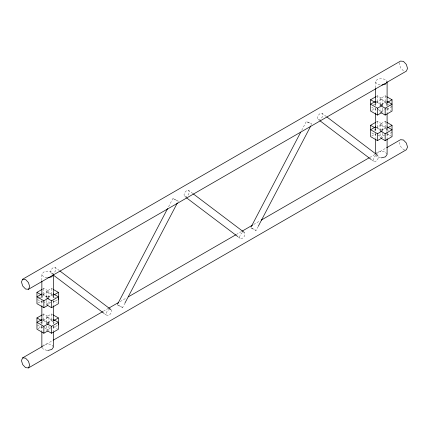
<?xml version="1.0" encoding="UTF-8"?>
<svg xmlns="http://www.w3.org/2000/svg" width="429" height="429" viewBox="0 0 429 429"><rect width="100%" height="100%" fill="white"/><g stroke="black" fill="none" stroke-linecap="round" stroke-linejoin="round"><path stroke-width="0.32" stroke-dasharray="2.15 1.61" d="M399.812 62.672L399.329 63.733L400.53 67.787L403.437 70.855L404.601 70.967M168.559 206.767L172.892 198.498L178.282 201.185L172.892 198.498M122.63 307.496L117.24 304.81L122.63 307.496L124.485 303.957M301.7 130.309L306.338 121.45L311.733 124.142L306.338 121.45M251.442 228.287L256.081 230.453L257.936 226.909M41.854 280.464L41.854 274.463L43.56 272.093L47.673 271.107L51.78 272.093L53.142 273.992M42.198 346.637L43.56 344.739L47.673 343.752L51.78 344.739L53.142 346.637M375.472 87.854L375.472 81.853L377.171 79.483L381.284 78.496L385.398 79.483L387.097 81.853M375.809 154.027L377.171 152.129L381.284 151.142L385.398 152.129L386.76 154.027M242.396 232.561L240.471 234.411L239.65 236.888L240.406 238.551L242.299 238.417L244.219 236.572L245.039 234.089L244.283 232.427M375.842 155.512L373.922 157.363L373.096 159.845L373.852 161.502L375.745 161.374L377.665 159.524L378.491 157.041L377.734 155.384M42.691 289.06L43.838 288.395L48.922 291.329L48.922 298.209M376.313 96.445L377.461 95.78L382.545 98.713L382.545 105.593M46.434 296.97L46.434 291.339L51.518 288.406L52.665 289.071M380.056 104.354L380.056 98.724L385.14 95.79L386.288 96.455M43.179 294.648L48.922 291.329M376.222 102.359L382.545 98.713M38.669 298.257L43.838 295.275L47.228 297.233M373.439 104.982L377.461 102.66L380.85 104.617M47.603 297.2L52.778 294.219M381.225 104.585L385.821 101.936M38.095 303.035L42.047 300.75M48.128 297.243L51.518 295.286L55.539 297.608M371.718 110.419L375.107 108.462M381.751 104.628L385.14 102.67L389.162 104.992M37.511 299.581L42.026 302.188L43.179 301.523M51.051 302.091L46.455 304.746L46.455 300.37M386.4 108.483L380.078 112.13L380.078 107.754M57.282 299.919L53.33 302.198L53.33 300.949M392.031 106.649L386.953 109.583L386.953 108.333M42.691 314.607L43.838 313.948L48.922 316.881L48.922 323.761M376.313 121.992L377.461 121.332L382.545 124.265L382.545 131.145M46.434 322.522L46.434 316.892L51.518 313.958L52.665 314.623M380.056 130.529L380.056 124.276L385.14 121.343L386.288 122.008M43.179 320.195L48.922 316.881M376.222 127.912L382.545 124.265M40.39 322.817L43.838 320.828L47.228 322.78M374.013 130.202L377.461 128.212L380.85 130.164M47.603 322.753L52.778 319.771M380.652 130.47L385.821 127.483M38.095 328.587L42.047 326.303M48.128 322.796L51.518 320.838L54.966 322.828M371.718 135.972L375.67 133.687M381.751 130.18L385.14 128.223L388.588 130.212M37.511 325.134L42.026 327.74L43.179 327.075M51.051 327.643L46.455 330.298L46.455 325.917M57.282 325.472L53.33 327.751L53.33 326.501M392.031 132.202L386.953 135.135L386.953 128.882M42.97 346.128L52.837 340.433M103.335 311.277L107.979 308.596M120.174 301.555L126.555 297.871M236.261 234.534L241.489 231.515M253.678 224.48L259.481 221.128M369.766 157.454L376.153 153.77M376.732 153.432L386.02 148.069M326.324 116.532L322.082 113.326L320.195 113.46L318.27 115.31L317.449 117.787L318.205 119.45L319.262 120.254M318.205 119.45L320.098 119.321L322.018 117.471L322.839 114.988L322.082 113.326M192.873 193.581L188.637 190.374L186.744 190.508L184.824 192.353L183.998 194.836L184.754 196.498L185.816 197.297M184.754 196.498L186.647 196.364L188.567 194.514L189.393 192.036L188.637 190.374M59.422 270.619L55.18 267.417L53.287 267.546L51.367 269.396L50.547 271.879L51.298 273.541L52.359 274.34M51.298 273.541L53.191 273.407L55.11 271.557L55.936 269.08L55.18 267.417M110.199 309.513L108.939 309.604L107.019 311.449L106.194 313.931L106.95 315.594L108.843 315.46L110.762 313.61L111.588 311.132L110.832 309.47M404.601 149.587L403.437 149.474L400.53 146.407L399.329 142.353M380.11 84.931L377.171 84.229L375.472 81.853M380.7 157.716L377.171 156.875L375.472 154.499M47.083 277.681L43.56 276.839L41.854 274.463M47.083 350.327L43.56 349.485L41.854 347.109M251.512 228.03L256.081 230.453M380.056 98.724L386.953 102.708M389.736 105.325L391.457 106.317M376.244 101.587L381.419 104.574M386.974 108.151L390.926 110.43M377.97 109.465L382.566 112.119L382.566 107.738M371.696 107.293L375.648 109.572L375.648 108.323M380.056 124.276L386.953 128.255M376.244 127.14L381.992 130.459M391.489 136.309L386.974 133.703L380.078 137.682L380.078 133.301M377.97 135.017L382.566 137.666L382.566 133.29M371.696 132.84L375.648 135.124L375.648 133.247M46.434 291.339L53.33 295.324M42.621 294.203L47.796 297.19M53.352 300.767L57.304 303.046M43.2 301.415L48.944 304.735L48.944 300.354M46.434 316.892L53.33 320.871M42.621 319.755L47.796 322.742M53.352 326.313L57.304 328.598M44.348 327.633L48.944 330.282L48.944 325.906M371.734 159.904L373.852 161.502M238.283 236.947L240.406 238.551M104.301 313.588L106.95 315.594M387.097 103.18L387.097 105.845M387.097 108.516L387.097 113.181M387.097 128.507L387.097 133.172M387.097 133.837L387.097 139.173M386.974 103.77L386.974 106.274M386.974 128.7L386.974 131.826M386.953 103.33L386.953 107.711M385.14 95.79L385.14 102.67M385.14 121.343L385.14 128.223M377.461 95.78L377.461 102.66M377.461 121.332L377.461 128.212M375.648 103.319L375.648 105.818M375.67 128.684L375.648 132.625M375.472 103.18L375.472 105.845M375.472 108.516L375.472 112.511M375.472 128.507L375.472 131.172M375.472 133.837L375.472 138.503M53.486 295.79L53.486 298.455M53.486 301.126L53.486 305.121M53.486 321.782L53.486 323.782M53.486 326.448L53.486 331.113M53.352 295.763L53.352 298.89M53.33 321.498L53.33 324.002M51.518 288.406L51.518 295.286M51.518 313.958L51.518 320.838M43.838 288.395L43.838 295.275M43.838 313.948L43.838 320.828M42.047 295.747L42.047 298.874M42.026 300.938L42.026 302.188M42.026 321.487L42.026 325.863M42.026 326.49L42.026 327.74M41.854 295.79L41.854 298.455M41.854 301.126L41.854 305.121M41.854 321.782L41.854 325.783M41.854 326.448L41.854 331.113"/><path stroke-width="0.64" d="M386.609 82.534L406.343 71.144L407.55 68.479L406.343 64.43L403.437 61.363L400.53 61.074L22.657 279.236L21.45 281.901L22.657 285.95L25.563 289.017L28.47 289.307L385.451 83.205M28.47 289.307L29.671 286.647L28.47 282.593L25.563 279.526L22.657 279.236M42.391 346.466L22.657 357.856L21.45 360.521L22.657 364.57L25.563 367.637L28.47 367.926L406.343 149.764L407.55 147.099L406.343 143.05L403.437 139.983L400.53 139.693L386.604 147.737M28.47 367.926L29.671 365.267L28.47 361.213L25.563 358.145L22.657 357.856M117.551 304.22L167.632 208.537M124.796 303.362L177.354 202.96M250.997 227.172L300.772 132.084M258.247 226.319L310.805 125.912M47.812 305.384L43.86 307.668L36.969 303.689L36.948 292.374L42.117 289.387M381.435 112.768L377.482 115.052L370.592 111.073L370.57 99.759L375.74 96.777M42.047 293.876L36.969 296.809L43.86 300.788L48.944 297.855M375.67 101.26L370.592 104.193L377.482 108.172L382.566 105.239M53.33 295.324L58.408 292.385L58.408 299.265M386.953 102.708L392.031 99.769L392.052 111.084L385.162 115.063L380.641 112.457M46.455 297.865L51.539 300.799L58.43 296.82L58.43 303.7L51.539 307.679L47.018 305.073M380.078 105.25L385.162 108.183L392.052 104.204L386.974 101.271M47.812 330.936L43.86 333.22L36.969 329.236L36.948 317.927L42.117 314.94M381.435 138.32L377.482 140.605L370.592 136.62L370.57 125.311L375.74 122.324M42.047 319.423L36.969 322.361L43.86 326.34L48.944 323.407M375.67 126.807L370.592 129.746L377.482 133.725L382.566 130.791M53.33 320.871L58.408 317.937L58.408 324.817M386.953 128.255L392.031 125.322L392.052 136.637L385.162 140.615L381.209 138.331M46.455 323.418L51.539 326.351L58.43 322.372L58.43 329.252L51.539 333.231L47.587 330.947M380.078 130.802L385.162 133.735L392.052 129.756L386.974 126.823M53.416 340.095L102.756 311.61M108.564 308.258L118.431 302.563M128.298 296.868L235.682 234.867M242.069 231.183L252.515 225.15M261.223 220.12L369.187 157.786M381.874 85.071L385.398 84.229L387.097 81.853L387.097 102.515M381.284 157.856L385.398 156.875L387.097 154.499L387.097 139.173M47.673 277.82L51.78 276.839L53.486 274.463L53.486 295.125M47.673 350.466L51.78 349.485L53.486 347.109L53.486 331.783M386.861 96.788L392.031 99.769M370.57 99.759L375.648 102.692M386.861 122.34L392.031 125.322M370.57 125.311L375.648 128.244M53.239 289.403L58.408 292.385M53.352 293.886L58.43 296.82M36.948 292.374L42.026 295.308M53.239 314.956L58.408 317.937M53.352 319.439L58.43 322.372M36.948 317.927L42.026 320.86M326.855 116.935L377.734 155.384M319.793 120.651L371.203 159.502M193.404 193.978L244.283 232.427M186.347 197.699L237.757 236.551M59.953 271.021L110.832 309.47M53.421 275.139L103.77 313.191M387.097 113.846L387.097 127.842M385.162 108.183L385.162 115.063M385.162 133.735L385.162 140.615M377.482 108.172L377.482 115.052M377.482 133.725L377.482 140.605M375.472 88.519L375.472 102.515M375.472 113.181L375.472 127.842M375.472 139.173L375.472 153.834M53.486 305.791L53.486 320.452M51.539 300.799L51.539 307.679M51.539 326.351L51.539 333.231M43.86 300.788L43.86 307.668M43.86 326.34L43.86 333.22M41.854 281.129L41.854 295.125M41.854 305.791L41.854 321.117M41.854 331.783L41.854 347.109"/></g></svg>
